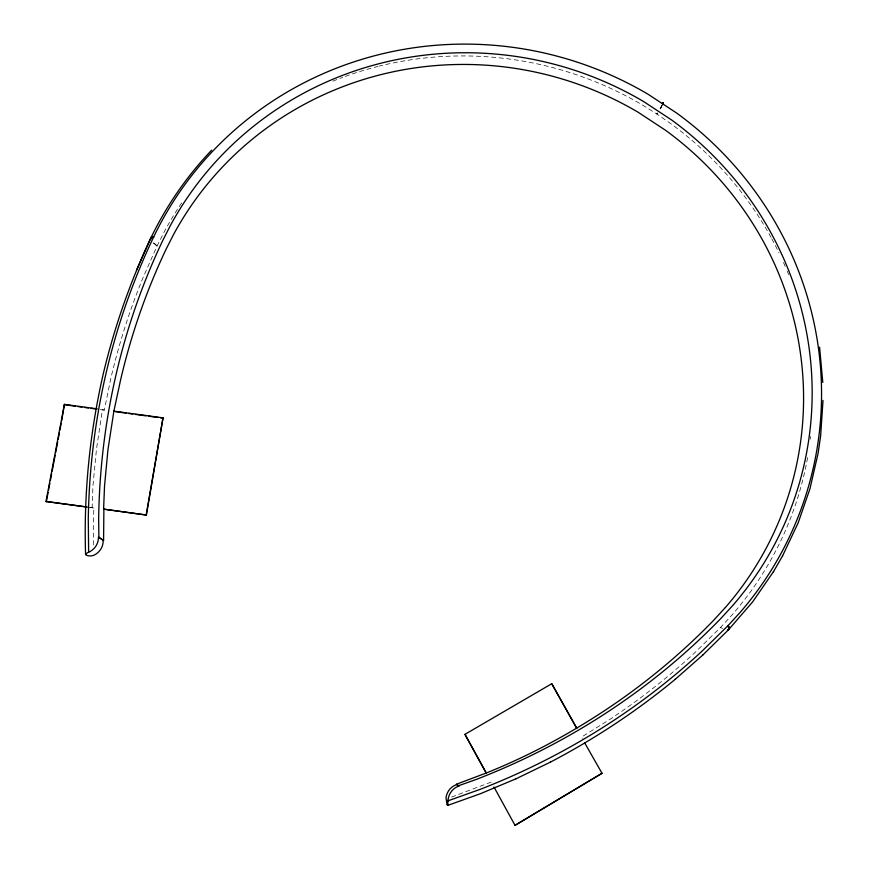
<?xml version="1.0" encoding="UTF-8"?>
<svg xmlns="http://www.w3.org/2000/svg" width="869" height="869" viewBox="0 0 869 869"><rect width="100%" height="100%" fill="white"/><g stroke="black" fill="none" stroke-linecap="round" stroke-linejoin="round"><path stroke-width="0.65" stroke-dasharray="4.34 3.26" d="M661.776 105.497L660.397 108.853L661.776 105.497L660.212 108.723L660.777 107.745M93.428 544.917L93.787 508.039L92.147 507.626L92.972 485.532L96.492 449.001L101.901 413.014L102.661 409.603L104.302 410.146L110.841 378.33A696.384 657.551 54.6 0 1 143.135 277.396L157.235 245.601L164.991 230.394A345.221 336.129 21.8 0 1 182.533 201.727M660.972 107.865L661.972 105.127M657.203 113.654L657.366 112.981L656.953 114.056L670.846 123.691A345.21 336.118 21.7 0 1 771.161 237.639M157.05 246.025L153.161 242.614M156.757 245.558L156.138 245.406M156.246 245.188L154.899 243.863M662.363 105.366L661.048 107.278M660.005 108.614L660.69 108.353M656.758 113.937L657.561 113.079L656.953 114.056L642.604 105.116A345.221 336.129 21.8 0 0 379.329 66.087M807.583 457.659A345.21 336.118 21.7 0 1 732.686 614.198L720.694 627.309L695.352 652.152A675.93 633.501 -1.2 0 1 609.745 719.467L581.459 737.129L582.404 738.368M491.159 782.1L450.946 797.308M89.67 507.474L93.613 507.996M89.518 507.279L92.147 507.626M100.348 409.603L104.302 410.146M154.356 243.711L153.053 242.82M722.541 628.461L720.531 627.483M155.747 244.819L154.454 243.494M332.87 81.165A345.221 336.129 21.8 0 1 342.734 77.341M345.21 76.429A345.221 336.129 21.8 0 1 378.048 66.413M771.791 238.801A345.21 336.118 21.7 0 1 779.037 252.912M783.501 262.503A345.21 336.118 21.7 0 1 785.619 267.348M787.162 271.009A345.21 336.118 21.7 0 1 788.65 274.68M810.69 436.434A345.21 336.118 21.7 0 1 810.386 439.095"/><path stroke-width="1.3" d="M150.63 238.779L151.249 237.378L150.641 238.54C151.26 236.379 150.163 241.452 150.989 237.715C166.49 205.605 187.031 175.972 211.634 150.163M103.596 509.136L104.541 485.825L107.93 449.892L113.882 411.135L163.024 417.848L146.405 515.035L103.596 509.136L146.405 515.035M103.878 509.386L103.585 540.485L98.458 537.096A15.87 15.099 -33.2 0 1 89.952 551.619C80.35 555.269 90.572 557.409 94.84 554.759A15.555 14.806 -33.5 0 0 103.172 540.518M823.008 400.413L820.629 435.934L818.033 453.607L809.962 488.736L798.111 522.975L782.534 555.932M702.684 655.15L728.754 629.525L728.189 625.474L740.236 612.297A351.749 342.125 21.7 0 0 676.755 113.111L648.002 94.21A351.76 342.136 21.8 0 0 153.759 236.781C149.718 238.856 151.89 236.064 153.552 237.204A709.745 669.315 54.4 0 0 88.28 518.945L88.638 552.239M447.883 802.706L447.741 805.4L447.263 804.835M447.948 801.348L448.132 799.35A16.174 15.533 -85.5 0 1 458.886 786.065L456.453 784.229L486.292 772.997C527.657 756.421 567.109 735.293 604.313 710.82A665.426 623.67 -1.1 0 0 713.742 620.194L725.409 607.474M662.417 103.194C663.568 103.368 662.819 102.336 663.069 103.922M146.177 514.796L163.024 417.848M87.052 507.127L45.992 501.478L64.393 404.367L97.382 408.886M46.35 501.728L48.11 492.43M48.621 489.768L49.87 483.131M50.38 480.47L51.64 473.833M52.14 471.172L55.16 455.226M55.659 452.564L57.68 441.941M58.18 439.279L59.44 432.632M59.939 429.981L61.199 423.333M61.699 420.683L64.393 404.367M150.848 238.117L150.772 239.062M150.902 237.91L151.249 237.378M151.336 237.443L153.661 236.998L151.63 237.107L150.782 238.139C130.393 281.339 114.578 326.625 103.444 373.073L103.411 373.246C89.713 432.643 83.641 493.755 85.586 554.683M150.782 238.139L136.498 270.27M151.423 237.237L152.042 237.139M662.58 103.911L663.123 102.922L662.884 103.791M448.024 800.827L480.046 789.389A688.596 644.374 -1 0 0 702.228 650.968L728.189 625.474L729.145 628.743L728.45 629.862L729.167 628.493L728.722 626.56L728.928 629.134L727.679 630.264L728.461 629.775M728.472 629.829L752.684 601.837L773.562 571.53M773.453 571.715L782.643 555.747M728.58 629.699L729.167 628.493L728.635 627.624M728.026 629.927L728.635 629.656M550.381 762.146L550.479 762.091C594.744 738.9 636.608 711.233 675.137 679.395L675.267 679.286M675.137 679.395L702.825 655.02M602.021 773.28L514.915 825.409L602.021 773.28L584.718 742.952M486.119 772.921L464.958 734.348L551.75 683.718L576.712 728.2L551.75 683.718M447.741 805.4L480.6 793.647L516.121 778.743M516.034 778.787L550.479 762.091M153.009 236.998L153.552 237.204M458.767 785.663L476.484 779.352A678.407 634.804 -0.9 0 0 720.933 618.391L732.806 605.432A341.962 332.588 21.7 0 0 671.509 119.9L643.527 101.499M663.134 103.118L663.308 103.053M98.458 537.096L103.585 540.485M45.992 501.478L86.878 506.931M64.719 404.737L75.277 406.171M77.917 406.54L81.871 407.072M84.51 407.442L88.464 407.974M91.104 408.343L95.069 408.875M115.479 411.667L126.092 413.123M128.742 413.481L132.718 414.024M135.379 414.394L145.992 415.838M148.642 416.208L157.93 417.468M160.58 417.837L163.231 418.195M464.958 734.348L486.292 772.997M456.453 784.229L458.886 786.065M113.882 411.135L120.552 380.122A685.467 647.296 54.5 0 1 165.979 249.436L173.594 234.445A335.619 326.755 21.8 0 1 638.194 112.286L665.676 130.372A335.608 326.744 21.7 0 1 725.409 607.474M493.983 786.999L515.132 825.55M727.853 625.821L728.689 627.092M819.586 347.198L822.791 382.469M98.881 537.064L98.653 518.663A699.23 659.397 54.3 0 1 162.666 240.68L170.433 225.429A341.973 332.599 21.8 0 1 643.527 101.499M456.573 784.631A15.848 15.229 -85.3 0 0 446.025 797.655L446.916 804.129A26.07 1.249 73.3 0 0 447.274 804.857M447.861 800.371A16.967 0.934 87.7 0 1 447.817 801.826"/></g></svg>
